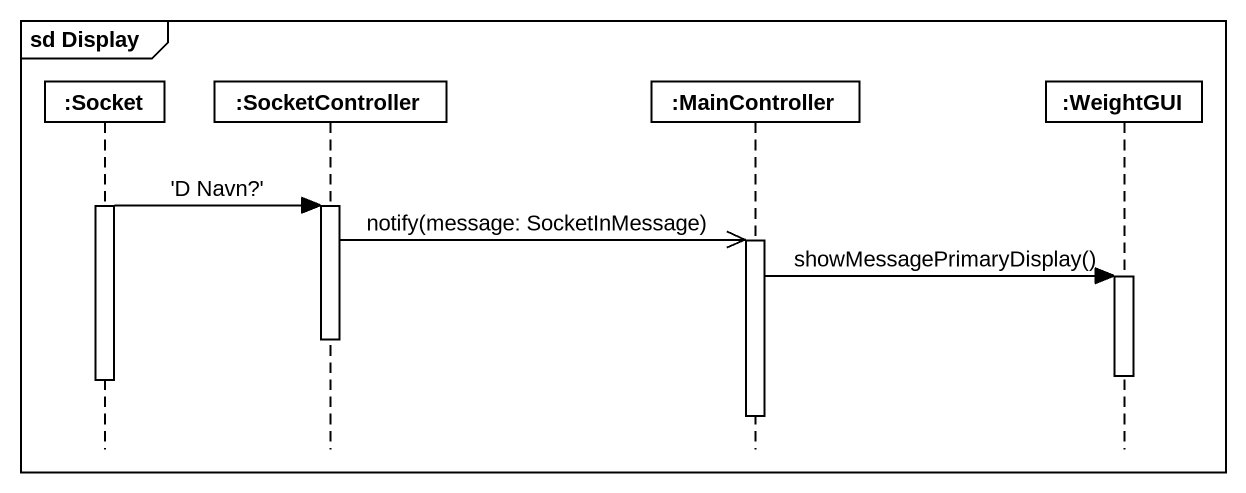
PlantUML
@startuml
mainframe sd Display
hide footbox
participant ":Socket" as Socket
participant ":SocketController" as SocketController
participant ":MainController" as MainController
participant ":WeightGUI" as WeightGUI

activate Socket
Socket -> SocketController : 'D Navn?'
activate SocketController
SocketController ->> MainController : notify(message: SocketInMessage)
activate MainController
MainController -> WeightGUI : showMessagePrimaryDisplay()
activate WeightGUI
deactivate SocketController
deactivate WeightGUI
deactivate Socket
deactivate MainController
@enduml
